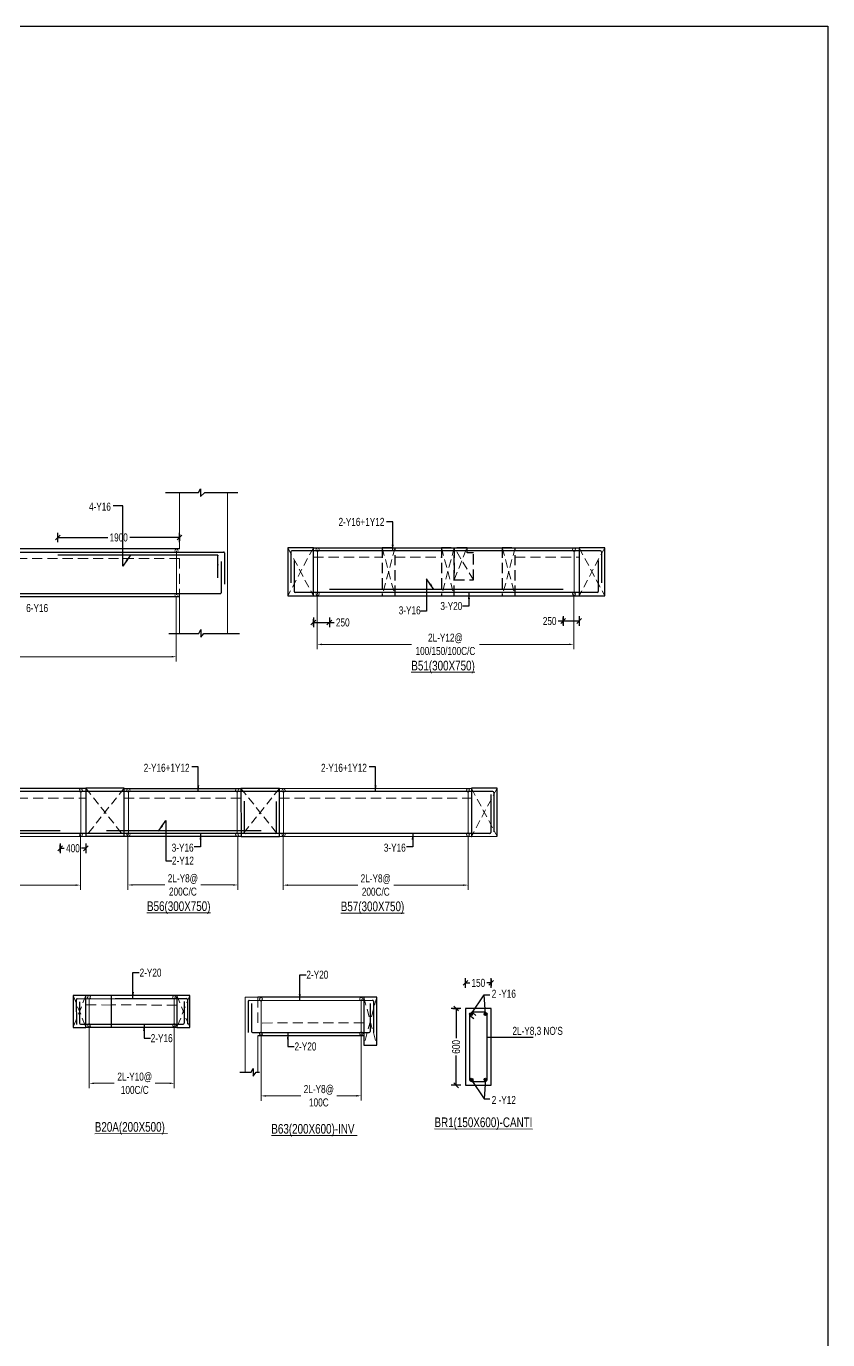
# Model space of a CAD drawing. Header units: millimetres. Extents: x 39642 to 122100, y 15829 to 56435.
# Drawn here: x 109583 to 122100, y 35926 to 56435 of the extents above; entities that cross this region are included whole.
import ezdxf

# ---------------------------------------------------------------- set-up
doc = ezdxf.new("R2010")
doc.units = ezdxf.units.MM
for name, pattern in [('CONTINOUS', [0]), ('CONTINU', [0]), ('HIDDEN', [9.525, 6.35, -3.175])]:
    doc.linetypes.add(name, pattern=pattern)
for name, color, linetype in [('-S-ARROW', 253, 'Continuous'), ('-S-DIM', 251, 'Continuous'), ('-S-MISC', 8, 'Continuous'), ('-STR-BEAM', 7, 'CONTINU'), ('-STR-REINF', 3, 'Continuous'), ('-STR-TEXT', 6, 'Continuous'), ('BEAM', 7, 'Continuous'), ('dim', 8, 'Continuous'), ('rein', 3, 'Continuous'), ('S- Structural', 5, 'Continuous'), ('Text', 6, 'Continuous')]:
    doc.layers.add(name, color=color, linetype=linetype)
for name, color, linetype, lineweight in [('-S-STIRUP', 11, 'Continuous', 9), ('-STR-COLUMN', 5, 'HIDDEN', 13), ('-STR-RF-DIM', 252, 'CONTINOUS', 20), ('S-BEAM-IDEN', 2, 'Continuous', 9), ('SEC TEXT', 9, 'Continuous', 18), ('SLAB LINE', 254, 'HIDDEN', 20)]:
    doc.layers.add(name, color=color, linetype=linetype, lineweight=lineweight)
doc.styles.add('BEAM-LS', font='romans.shx', dxfattribs={"width": 0.8})
doc.styles.add('EL', font='swisscl.ttf')
doc.styles.add('SOBHA', font='swisscl.ttf')
doc.styles.add('sobha.sed', font='swisscl.ttf')
doc.dimstyles.new('S-25', dxfattribs={"dimscale": 25, "dimtxt": 2.5, "dimasz": 1.5, "dimexe": 0.25, "dimexo": 0.5, "dimgap": 0.1, "dimtad": 0, "dimdec": 0, "dimrnd": 0.0005, "dimzin": 0, "dimdsep": 46, "dimtxsty": 'SOBHA', "dimblk": 'OBLIQUE', "dimcen": 0.09, "dimclrd": 8, "dimclre": 8, "dimclrt": 6, "dimadec": 0, "dimazin": 0, "dimtfac": 1, "dimtdec": 0, "dimtofl": 0, "dimtmove": 0, "dimatfit": 3, "dimfxl": 0.18, "dimtolj": 1, "dimtzin": 0, "dimlwd": -1, "dimlwe": -1, "dimarcsym": 0})
doc.dimstyles.new('S-25L', dxfattribs={"dimscale": 25, "dimtxt": 2.5, "dimasz": 2.5, "dimexe": 1.5, "dimexo": 1.5, "dimgap": 0.2, "dimtad": 0, "dimdec": 0, "dimrnd": 0.0005, "dimzin": 0, "dimdsep": 46, "dimtxsty": 'sobha.sed', "dimblk": 'OBLIQUE', "dimcen": 0.09, "dimdle": 1.5, "dimclrd": 8, "dimclre": 8, "dimclrt": 6, "dimadec": 0, "dimazin": 0, "dimtfac": 1, "dimtdec": 0, "dimtofl": 0, "dimtmove": 1, "dimatfit": 3, "dimfxl": 0.18, "dimtolj": 1, "dimtzin": 0, "dimlwd": -1, "dimlwe": -1, "dimarcsym": 0})
doc.dimstyles.new('S-50', dxfattribs={"dimscale": 50, "dimtxt": 2.5, "dimasz": 1.25, "dimexe": 1, "dimexo": 1, "dimgap": 0.5, "dimtad": 1, "dimdec": 0, "dimrnd": 0.0005, "dimzin": 0, "dimdsep": 46, "dimtxsty": 'EL', "dimblk": 'ARCHTICK', "dimcen": 0.09, "dimdle": 1.5, "dimclrd": 251, "dimclre": 251, "dimclrt": 6, "dimadec": 0, "dimazin": 0, "dimtfac": 1, "dimtdec": 0, "dimtofl": 0, "dimtmove": 0, "dimatfit": 3, "dimfxl": 2, "dimtolj": 1, "dimtzin": 0, "dimlwd": -1, "dimlwe": -1, "dimarcsym": 0})
doc.dimstyles.new('S-DIM50', dxfattribs={"dimscale": 50, "dimtxt": 2.5, "dimasz": 1.5, "dimexe": 1.5, "dimexo": 1, "dimgap": 0.5, "dimtad": 0, "dimdec": 0, "dimzin": 0, "dimdsep": 46, "dimtxsty": 'SOBHA', "dimcen": 0.09, "dimclrd": 256, "dimclre": 256, "dimclrt": 6, "dimadec": 5, "dimazin": 0, "dimtfac": 1, "dimtdec": 0, "dimtofl": 0, "dimtmove": 0, "dimatfit": 3, "dimfxl": 0.18, "dimtolj": 1, "dimtzin": 0, "dimlwd": -1, "dimlwe": -1, "dimarcsym": 0})
doc.dimstyles.new('STIRUP', dxfattribs={"dimscale": 50, "dimtxt": 2.5, "dimasz": 2.2, "dimexe": 0, "dimexo": 0, "dimgap": 0.5, "dimtad": 0, "dimdec": 0, "dimzin": 0, "dimdsep": 46, "dimtxsty": 'BEAM-LS', "dimblk": 'DOTSMALL', "dimcen": 0.09, "dimclrd": 256, "dimclre": 256, "dimclrt": 256, "dimadec": 5, "dimazin": 0, "dimtfac": 1, "dimtdec": 0, "dimtofl": 0, "dimtmove": 0, "dimatfit": 3, "dimldrblk": 'DOTSMALL', "dimfxl": 0, "dimfxlon": 1, "dimtolj": 1, "dimtzin": 0, "dimlwd": -1, "dimlwe": -1, "dimarcsym": 0})

# ---------------------------------------------------------------- blocks, each defined once
blk = doc.blocks.new('_Oblique')
at = {"color": 0, "linetype": 'ByBlock', "lineweight": -2}
for p, q in [((-0.5, -0.5), (0.5, 0.5)), ((0, 0.71), (0, -0.71))]:
    blk.add_line(p, q, dxfattribs=at)
blk = doc.blocks.new('*D254')
at = {"layer": '-S-DIM', "transparency": 16777216}
for p, q in [((110076, 48378), (110076, 48528)), ((110076, 48453), (110854, 48453)), ((111976, 48453), (111198, 48453)), ((111976, 48378), (111976, 48528))]:
    blk.add_line(p, q, dxfattribs=at)
at = {"layer": '-S-DIM', "transparency": 16777216, "xscale": 75, "yscale": 75, "zscale": 75, "rotation": 180}
blk.add_blockref('_Oblique', (110076, 48453), dxfattribs=at)
at = {"layer": '-S-DIM', "transparency": 16777216, "xscale": 75, "yscale": 75, "zscale": 75}
blk.add_blockref('_Oblique', (111976, 48453), dxfattribs=at)
at = {"layer": '-S-DIM', "color": 6, "transparency": 16777216, "insert": (111026, 48453), "char_height": 125, "attachment_point": 5, "style": 'SOBHA'}
blk.add_mtext('\\A1;1900', dxfattribs=at)
blk = doc.blocks.new('_ArchTick')
at = {"color": 0, "linetype": 'ByBlock', "const_width": 0.15}
blk.add_lwpolyline([(-0.5, -0.5), (0.5, 0.5)], dxfattribs=at)
blk = doc.blocks.new('*D256')
at = {"layer": '-STR-RF-DIM', "transparency": 16777216}
for p, q in [((105344, 47637), (105344, 46516)), ((111926, 47526), (111926, 46516)), ((105419, 46591), (108105, 46591)), ((111851, 46591), (109165, 46591))]:
    blk.add_line(p, q, dxfattribs=at)
for points in [[(105419, 46604), (105419, 46579), (105344, 46591)], [(111851, 46604), (111851, 46579), (111926, 46591)]]:
    blk.add_solid(points, dxfattribs=at)
at = {"layer": '-STR-RF-DIM', "color": 6, "transparency": 16777216, "insert": (108635, 46591), "char_height": 125, "attachment_point": 5, "style": 'SOBHA'}
blk.add_mtext('\\A1;4L-Y10@\\P100/200/100C/C', dxfattribs=at)
blk = doc.blocks.new('_DotSmall')
at = {"color": 0, "linetype": 'ByBlock', "const_width": 0.5}
blk.add_lwpolyline([(-0.0625, 0, 1), (0.0625, 0, 1)], format="xyb", close=True, dxfattribs=at)
blk = doc.blocks.new('*D257')
at = {"layer": '-S-STIRUP', "ltscale": 100, "transparency": 16777216}
blk.add_line((111929, 47556), (111929, 48243), dxfattribs=at)
at = {"layer": '-S-STIRUP', "linetype": 'CONTINU', "ltscale": 100, "transparency": 16777216, "xscale": 100, "yscale": 100, "zscale": 100}
for p, rotation in [((111929, 48243), 90), ((111929, 47556), 270)]:
    blk.add_blockref('_DotSmall', p, dxfattribs=dict(at, rotation=rotation))
blk = doc.blocks.new('*D258')
at = {"layer": '-S-STIRUP', "ltscale": 100, "transparency": 16777216}
blk.add_line((114132, 47574), (114132, 48260), dxfattribs=at)
at = {"layer": '-S-STIRUP', "linetype": 'CONTINU', "ltscale": 100, "transparency": 16777216, "xscale": 100, "yscale": 100, "zscale": 100}
for p, rotation in [((114132, 48260), 90), ((114132, 47574), 270)]:
    blk.add_blockref('_DotSmall', p, dxfattribs=dict(at, rotation=rotation))
blk = doc.blocks.new('*D259')
at = {"layer": '-S-STIRUP', "ltscale": 100, "transparency": 16777216}
blk.add_line((118139, 47574), (118139, 48260), dxfattribs=at)
at = {"layer": '-S-STIRUP', "linetype": 'CONTINU', "ltscale": 100, "transparency": 16777216, "xscale": 100, "yscale": 100, "zscale": 100}
for p, rotation in [((118139, 48260), 90), ((118139, 47574), 270)]:
    blk.add_blockref('_DotSmall', p, dxfattribs=dict(at, rotation=rotation))
blk = doc.blocks.new('*D260')
at = {"layer": '-STR-RF-DIM', "transparency": 16777216}
for p, q in [((114126, 47574), (114126, 46709)), ((118133, 47573), (118133, 46709)), ((114201, 46784), (115600, 46784)), ((118058, 46784), (116659, 46784))]:
    blk.add_line(p, q, dxfattribs=at)
for points in [[(114201, 46796), (114201, 46771), (114126, 46784)], [(118058, 46796), (118058, 46771), (118133, 46784)]]:
    blk.add_solid(points, dxfattribs=at)
at = {"layer": '-STR-RF-DIM', "color": 6, "transparency": 16777216, "insert": (116129, 46784), "char_height": 125, "attachment_point": 5, "style": 'SOBHA'}
blk.add_mtext('\\A1;2L-Y12@\\P100/150/100C/C', dxfattribs=at)
blk = doc.blocks.new('*D261')
at = {"layer": '-S-DIM', "transparency": 16777216}
for p, q in [((114067, 47201), (114067, 47051)), ((114317, 47201), (114317, 47051)), ((114067, 47126), (114317, 47126)), ((114317, 47126), (114392, 47126))]:
    blk.add_line(p, q, dxfattribs=at)
at = {"layer": '-S-DIM', "transparency": 16777216, "xscale": 75, "yscale": 75, "zscale": 75, "rotation": 180}
blk.add_blockref('_Oblique', (114067, 47126), dxfattribs=at)
at = {"layer": '-S-DIM', "transparency": 16777216, "xscale": 75, "yscale": 75, "zscale": 75}
blk.add_blockref('_Oblique', (114317, 47126), dxfattribs=at)
at = {"layer": '-S-DIM', "color": 6, "transparency": 16777216, "insert": (114526, 47126), "char_height": 125, "attachment_point": 5, "style": 'SOBHA'}
blk.add_mtext('\\A1;250', dxfattribs=at)
blk = doc.blocks.new('*D262')
at = {"layer": '-S-DIM', "transparency": 16777216}
for p, q in [((117967, 47223), (117967, 47073)), ((118217, 47223), (118217, 47073)), ((117967, 47148), (117892, 47148)), ((118217, 47148), (117967, 47148))]:
    blk.add_line(p, q, dxfattribs=at)
at = {"layer": '-S-DIM', "transparency": 16777216, "xscale": 75, "yscale": 75, "zscale": 75, "rotation": 180}
blk.add_blockref('_Oblique', (117967, 47148), dxfattribs=at)
at = {"layer": '-S-DIM', "transparency": 16777216, "xscale": 75, "yscale": 75, "zscale": 75}
blk.add_blockref('_Oblique', (118217, 47148), dxfattribs=at)
at = {"layer": '-S-DIM', "color": 6, "transparency": 16777216, "insert": (117757, 47148), "char_height": 125, "attachment_point": 5, "style": 'SOBHA'}
blk.add_mtext('\\A1;250', dxfattribs=at)
blk = doc.blocks.new('*D280')
at = {"layer": '-S-STIRUP', "ltscale": 100, "transparency": 16777216}
blk.add_line((110435, 43814), (110435, 44501), dxfattribs=at)
at = {"layer": '-S-STIRUP', "linetype": 'CONTINU', "ltscale": 100, "transparency": 16777216, "xscale": 100, "yscale": 100, "zscale": 100}
for p, rotation in [((110435, 44501), 90), ((110435, 43814), 270)]:
    blk.add_blockref('_DotSmall', p, dxfattribs=dict(at, rotation=rotation))
blk = doc.blocks.new('*D281')
at = {"layer": '-STR-RF-DIM', "transparency": 16777216}
for p, q in [((106414, 43814), (106414, 42950)), ((110428, 43814), (110428, 42950)), ((106489, 43025), (107892, 43025)), ((110353, 43025), (108951, 43025))]:
    blk.add_line(p, q, dxfattribs=at)
for points in [[(106489, 43037), (106489, 43012), (106414, 43025)], [(110353, 43037), (110353, 43012), (110428, 43025)]]:
    blk.add_solid(points, dxfattribs=at)
at = {"layer": '-STR-RF-DIM', "color": 6, "transparency": 16777216, "insert": (108421, 43025), "char_height": 125, "attachment_point": 5, "style": 'SOBHA'}
blk.add_mtext('\\A1;2L-Y10@\\P100/150/100C/C', dxfattribs=at)
blk = doc.blocks.new('*D282')
at = {"layer": '-S-STIRUP', "ltscale": 100, "transparency": 16777216}
blk.add_line((111178, 43817), (111178, 44504), dxfattribs=at)
at = {"layer": '-S-STIRUP', "linetype": 'CONTINU', "ltscale": 100, "transparency": 16777216, "xscale": 100, "yscale": 100, "zscale": 100}
for p, rotation in [((111178, 44504), 90), ((111178, 43817), 270)]:
    blk.add_blockref('_DotSmall', p, dxfattribs=dict(at, rotation=rotation))
blk = doc.blocks.new('*D283')
at = {"layer": '-STR-RF-DIM', "transparency": 16777216}
for p, q in [((111171, 43817), (111171, 42952)), ((112886, 43789), (112886, 42952)), ((111246, 43027), (111747, 43027)), ((112811, 43027), (112310, 43027))]:
    blk.add_line(p, q, dxfattribs=at)
for points in [[(111246, 43040), (111246, 43015), (111171, 43027)], [(112811, 43040), (112811, 43015), (112886, 43027)]]:
    blk.add_solid(points, dxfattribs=at)
at = {"layer": '-STR-RF-DIM', "color": 6, "transparency": 16777216, "insert": (112029, 43027), "char_height": 125, "attachment_point": 5, "style": 'SOBHA'}
blk.add_mtext('\\A1;2L-Y8@\\P200C/C', dxfattribs=at)
blk = doc.blocks.new('*D297')
at = {"layer": '-S-STIRUP', "ltscale": 100, "transparency": 16777216}
blk.add_line((113601, 43814), (113601, 44501), dxfattribs=at)
at = {"layer": '-S-STIRUP', "linetype": 'CONTINU', "ltscale": 100, "transparency": 16777216, "xscale": 100, "yscale": 100, "zscale": 100}
for p, rotation in [((113601, 44501), 90), ((113601, 43814), 270)]:
    blk.add_blockref('_DotSmall', p, dxfattribs=dict(at, rotation=rotation))
blk = doc.blocks.new('*D298')
at = {"layer": '-STR-RF-DIM', "transparency": 16777216}
for p, q in [((113595, 43814), (113595, 42950)), ((116486, 43790), (116486, 42950)), ((113670, 43025), (114759, 43025)), ((116411, 43025), (115322, 43025))]:
    blk.add_line(p, q, dxfattribs=at)
for points in [[(113670, 43037), (113670, 43012), (113595, 43025)], [(116411, 43037), (116411, 43012), (116486, 43025)]]:
    blk.add_solid(points, dxfattribs=at)
at = {"layer": '-STR-RF-DIM', "color": 6, "transparency": 16777216, "insert": (115041, 43025), "char_height": 125, "attachment_point": 5, "style": 'SOBHA'}
blk.add_mtext('\\A1;2L-Y8@\\P200C/C', dxfattribs=at)
blk = doc.blocks.new('*D299')
at = {"layer": '-S-STIRUP', "ltscale": 100, "transparency": 16777216}
blk.add_line((112876, 43817), (112876, 44504), dxfattribs=at)
at = {"layer": '-S-STIRUP', "linetype": 'CONTINU', "ltscale": 100, "transparency": 16777216, "xscale": 100, "yscale": 100, "zscale": 100}
for p, rotation in [((112876, 44504), 90), ((112876, 43817), 270)]:
    blk.add_blockref('_DotSmall', p, dxfattribs=dict(at, rotation=rotation))
blk = doc.blocks.new('*D300')
at = {"layer": '-S-STIRUP', "ltscale": 100, "transparency": 16777216}
blk.add_line((116482, 43817), (116482, 44504), dxfattribs=at)
at = {"layer": '-S-STIRUP', "linetype": 'CONTINU', "ltscale": 100, "transparency": 16777216, "xscale": 100, "yscale": 100, "zscale": 100}
for p, rotation in [((116482, 44504), 90), ((116482, 43817), 270)]:
    blk.add_blockref('_DotSmall', p, dxfattribs=dict(at, rotation=rotation))
blk = doc.blocks.new('*D303')
at = {"layer": '-S-DIM', "transparency": 16777216}
for p, q in [((110112, 43675), (110112, 43525)), ((110112, 43600), (110177, 43600)), ((110512, 43600), (110447, 43600)), ((110512, 43675), (110512, 43525))]:
    blk.add_line(p, q, dxfattribs=at)
at = {"layer": '-S-DIM', "transparency": 16777216, "xscale": 75, "yscale": 75, "zscale": 75, "rotation": 180}
blk.add_blockref('_Oblique', (110112, 43600), dxfattribs=at)
at = {"layer": '-S-DIM', "transparency": 16777216, "xscale": 75, "yscale": 75, "zscale": 75}
blk.add_blockref('_Oblique', (110512, 43600), dxfattribs=at)
at = {"layer": '-S-DIM', "color": 6, "transparency": 16777216, "insert": (110312, 43600), "char_height": 125, "attachment_point": 5, "style": 'SOBHA'}
blk.add_mtext('\\A1;400', dxfattribs=at)
blk = doc.blocks.new('*D294')
at = {"layer": '-S-STIRUP', "ltscale": 100, "transparency": 16777216}
blk.add_line((111894, 40837), (111894, 41272), dxfattribs=at)
at = {"layer": '-S-STIRUP', "linetype": 'CONTINU', "ltscale": 100, "transparency": 16777216, "xscale": 100, "yscale": 100, "zscale": 100}
for p, rotation in [((111894, 41272), 90.05760988059193), ((111894, 40837), 270.0576098805919)]:
    blk.add_blockref('_DotSmall', p, dxfattribs=dict(at, rotation=rotation))
blk = doc.blocks.new('*D295')
at = {"layer": '-STR-RF-DIM', "transparency": 16777216}
for p, q in [((110565, 40829), (110566, 39855)), ((111894, 40914), (111895, 39856)), ((110641, 39930), (110956, 39930)), ((111820, 39931), (111597, 39931))]:
    blk.add_line(p, q, dxfattribs=at)
for points in [[(110641, 39942), (110641, 39917), (110566, 39930)], [(111820, 39943), (111820, 39918), (111895, 39931)]]:
    blk.add_solid(points, dxfattribs=at)
at = {"layer": '-STR-RF-DIM', "color": 6, "transparency": 16777216, "insert": (111277, 39930), "char_height": 125, "attachment_point": 5, "rotation": 0.0576, "style": 'SOBHA'}
blk.add_mtext('\\A1;2L-Y10@\\P100C/C', dxfattribs=at)
blk = doc.blocks.new('*D296')
at = {"layer": '-S-STIRUP', "ltscale": 100, "transparency": 16777216}
blk.add_line((110565, 40835), (110564, 41271), dxfattribs=at)
at = {"layer": '-S-STIRUP', "linetype": 'CONTINU', "ltscale": 100, "transparency": 16777216, "xscale": 100, "yscale": 100, "zscale": 100}
for p, rotation in [((110564, 41271), 90.05760988059193), ((110565, 40835), 270.0576098805919)]:
    blk.add_blockref('_DotSmall', p, dxfattribs=dict(at, rotation=rotation))
blk = doc.blocks.new('*D315')
at = {"layer": '-S-STIRUP', "ltscale": 100, "transparency": 16777216}
blk.add_line((114814, 40707), (114814, 41243), dxfattribs=at)
at = {"layer": '-S-STIRUP', "linetype": 'CONTINU', "ltscale": 100, "transparency": 16777216, "xscale": 100, "yscale": 100, "zscale": 100}
for p, rotation in [((114814, 41243), 90.05760988059193), ((114814, 40707), 270.0576098805919)]:
    blk.add_blockref('_DotSmall', p, dxfattribs=dict(at, rotation=rotation))
blk = doc.blocks.new('*D316')
at = {"layer": '-STR-RF-DIM', "transparency": 16777216}
for p, q in [((113250, 40699), (113251, 39659)), ((114814, 40701), (114815, 39660)), ((113326, 39734), (113870, 39734)), ((114740, 39735), (114433, 39735))]:
    blk.add_line(p, q, dxfattribs=at)
for points in [[(113326, 39746), (113326, 39721), (113251, 39734)], [(114740, 39748), (114740, 39723), (114815, 39735)]]:
    blk.add_solid(points, dxfattribs=at)
at = {"layer": '-STR-RF-DIM', "color": 6, "transparency": 16777216, "insert": (114152, 39735), "char_height": 125, "attachment_point": 5, "rotation": 0.0576, "style": 'SOBHA'}
blk.add_mtext('\\A1;2L-Y8@\\P100C', dxfattribs=at)
blk = doc.blocks.new('*D317')
at = {"layer": '-S-STIRUP', "ltscale": 100, "transparency": 16777216}
blk.add_line((113250, 40705), (113249, 41241), dxfattribs=at)
at = {"layer": '-S-STIRUP', "linetype": 'CONTINU', "ltscale": 100, "transparency": 16777216, "xscale": 100, "yscale": 100, "zscale": 100}
for p, rotation in [((113249, 41241), 90.05760988059193), ((113250, 40705), 270.0576098805919)]:
    blk.add_blockref('_DotSmall', p, dxfattribs=dict(at, rotation=rotation))
blk = doc.blocks.new('*D318')
at = {"layer": '-S-DIM', "transparency": 16777216}
for p, q in [((116443, 41423), (116443, 41573)), ((116443, 41498), (116511, 41498)), ((116843, 41498), (116776, 41498)), ((116843, 41423), (116843, 41573))]:
    blk.add_line(p, q, dxfattribs=at)
at = {"layer": '-S-DIM', "transparency": 16777216, "xscale": 75, "yscale": 75, "zscale": 75, "rotation": 180}
blk.add_blockref('_Oblique', (116443, 41498), dxfattribs=at)
at = {"layer": '-S-DIM', "transparency": 16777216, "xscale": 75, "yscale": 75, "zscale": 75}
blk.add_blockref('_Oblique', (116843, 41498), dxfattribs=at)
at = {"layer": '-S-DIM', "color": 6, "transparency": 16777216, "insert": (116643, 41498), "char_height": 125, "attachment_point": 5, "style": 'SOBHA'}
blk.add_mtext('\\A1;150', dxfattribs=at)
blk = doc.blocks.new('*D319')
at = {"layer": '-S-DIM', "transparency": 16777216}
for p, q in [((116371, 41099), (116221, 41099)), ((116296, 41099), (116296, 40634)), ((116296, 39899), (116296, 40365)), ((116371, 39899), (116221, 39899))]:
    blk.add_line(p, q, dxfattribs=at)
at = {"layer": '-S-DIM', "transparency": 16777216, "xscale": 75, "yscale": 75, "zscale": 75}
for p, rotation in [((116296, 41099), 90), ((116296, 39899), 270)]:
    blk.add_blockref('_Oblique', p, dxfattribs=dict(at, rotation=rotation))
at = {"layer": '-S-DIM', "color": 6, "transparency": 16777216, "insert": (116296, 40499), "char_height": 125, "attachment_point": 5, "rotation": 90, "style": 'SOBHA'}
blk.add_mtext('\\A1;600', dxfattribs=at)

msp = doc.modelspace()

# ---------------------------------------------------------------- hatches: boundary and pattern name
at = {"layer": 'rein', "ltscale": 3000}
for points in [[(116550.7, 41008.5, -1), (116507.1, 41008.5, -1)], [(116778.6, 41010.2, -1), (116735, 41010.2, -1)], [(116560.8, 39982.4, -1), (116517.2, 39982.4, -1)], [(116776.6, 39988.3, -1), (116733, 39988.3, -1)]]:
    msp.add_hatch(color=256, dxfattribs=at).paths.add_polyline_path(points)

# ---------------------------------------------------------------- linework, layer by layer
at = {"layer": '-S-MISC', "linetype": 'ByBlock', "ltscale": 1000, "elevation": 0}
for points in [[(111756.6, 49155), (112271, 49155), (112301.8, 49214.7), (112301.8, 49094.5), (112372.2, 49155), (112884.5, 49155)], [(111807.9, 46955.4), (112275.9, 46955.5), (112306.8, 47015.2), (112306.8, 46895), (112356.6, 46955.5), (112910.4, 46955.5)], [(112920.6, 40101.8), (113093.3, 40102.3), (113124.2, 40162), (113124.2, 40041.8), (113174, 40102.3), (113224.5, 40102.3)]]:
    msp.add_lwpolyline(points, dxfattribs=at)
at = {"layer": '-STR-BEAM'}
for p, q in [((111976.1, 48276, 0), (105294.1, 48276, 0)), ((114066.6, 48293.3, 0), (118216.6, 48293.3, 0)), ((111976.1, 47526, 0), (105294.1, 47526, 0)), ((114066.6, 47543.3, 0), (118216.6, 47543.3, 0)), ((106354.7, 44534.2, 0), (110511.7, 44537.5, 0)), ((111111.7, 44534.2, 0), (112935.8, 44535.6, 0)), ((113535.8, 44534.2, 0), (116535.9, 44536.6, 0)), ((106354.7, 43784.2, 0), (110512.3, 43787.5, 0)), ((111112, 43787.7, 0), (112936.1, 43789.2, 0)), ((113536.1, 43787.7, 0), (116539.6, 43786.6, 0)), ((110836, 41303.5, 0), (110514.2, 41303.6, 0)), ((111935.2, 41302.7, 0), (110836, 41303.5, 0)), ((110913.7, 40803.4, 0), (110914.2, 41303.4, 0)), ((114855.4, 41273.2, 0), (113199.5, 41273.9, 0)), ((110836.6, 40803.5, 0), (110514.8, 40803.6, 0)), ((111935.8, 40802.7, 0), (110836.6, 40803.5, 0)), ((114856, 40673.2, 0), (113200.1, 40673.9, 0))]:
    msp.add_line(p, q, dxfattribs=at)
at = {"layer": '-STR-BEAM', "elevation": 0}
for points in [[(114066.6, 48293.3), (113666.6, 48293.1), (113667.2, 47543.1), (114067.2, 47543.3), (114066.6, 48293.3)], [(118616.6, 48293.5), (118216.6, 48293.3), (118217.2, 47543.3), (118617.2, 47543.5), (118616.6, 48293.5)], [(111111.4, 44537.7), (110511.7, 44537.5), (110512.3, 43787.5), (111112, 43787.7), (111111.4, 44537.7)], [(113535.5, 44535.8), (112935.8, 44535.6), (112936.4, 43785.6), (113536.1, 43785.8), (113535.5, 44535.8)], [(116935.9, 44536.8), (116535.9, 44536.6), (116536.5, 43786.6), (116936.5, 43786.8), (116935.9, 44536.8)], [(110514.2, 41303.6), (110314.2, 41303), (110314.8, 40803), (110514.8, 40803.6), (110514.2, 41303.6)], [(112135.2, 41302.9), (111935.2, 41302.7), (111935.8, 40802.7), (112135.8, 40802.9), (112135.2, 41302.9)], [(115055.4, 41273.4), (114855.4, 41273.2), (114856, 40523.2), (115056, 40523.4), (115055.4, 41273.4)]]:
    msp.add_lwpolyline(points, dxfattribs=at)
at = {"layer": '-STR-BEAM', "linetype": 'HIDDEN', "ltscale": 25, "elevation": 0}
for points in [[(115291.7, 48293.3), (115141.7, 48293.3), (115141.7, 47543.3), (115341.7, 47543.3), (115341.7, 48293.3)], [(116216.7, 48293.3), (116066.7, 48293.3), (116066.7, 47543.3), (116266.7, 47543.3), (116266.7, 48293.3)], [(116266.7, 48293.3), (116266.7, 47793.3), (116566.7, 47793.3), (116566.7, 48213.3), (116466.7, 48213.3), (116466.7, 48293.3), (116266.7, 48293.3)], [(117167.5, 48293.3), (117017.5, 48293.3), (117017.5, 47543.3), (117217.5, 47543.3), (117217.5, 48293.3)]]:
    msp.add_lwpolyline(points, dxfattribs=at)
at = {"layer": '-STR-COLUMN', "linetype": 'Continuous', "ltscale": 10}
for p, q in [((111976.1, 49155, 0), (111976.1, 48276, 0)), ((112726.1, 46955.5, 0), (112726.1, 49155, 0)), ((111976.1, 47526, 0), (111976.1, 46955.1, 0)), ((112999.9, 40102.3, 0), (112999.9, 41273.9, 0)), ((113199.5, 41273.9, 0), (112999.9, 41273.9, 0)), ((113200.1, 40673.9, 0), (113199.2, 40102.3, 0))]:
    msp.add_line(p, q, dxfattribs=at)
at = {"layer": '-STR-REINF', "ltscale": 10}
for p, q in [((107284.1, 48226, 0), (112661.2, 48226, 0)), ((112676.1, 48211, 0), (112676.1, 47725.4, 0)), ((113716.6, 48228.3, 0), (113716.6, 47742.7, 0)), ((118551.6, 48243.3, 0), (113731.5, 48243.3, 0)), ((118566.6, 48228.3, 0), (118566.6, 47742.7, 0)), ((112626.1, 48076.7, 0), (112626.1, 47591, 0)), ((113767.1, 48094, 0), (113767.1, 47608.3, 0)), ((118516.6, 48094, 0), (118516.6, 47608.3, 0)), ((118501.6, 47593.3, 0), (113782.1, 47593.3, 0)), ((117966.6, 47643.2, 0), (114316.6, 47643.2, 0)), ((104422.6, 47576, 0), (112611.1, 47576, 0)), ((116870.9, 44484.2, 0), (107534.5, 44484.2, 0)), ((112986.1, 44333.9, 0), (112986.1, 43848.2, 0)), ((113485.9, 44332.2, 0), (113485.9, 43846.5, 0)), ((116835.9, 44438.8, 0), (116835.9, 43846.5, 0)), ((116885.9, 44469.2, 0), (116885.9, 43858.4, 0)), ((113470.9, 43831.5, 0), (106070.2, 43834.2, 0)), ((110112.2, 43873.1, 0), (106604.7, 43869.8, 0)), ((113253.3, 43871.6, 0), (110837.9, 43870.1, 0)), ((116820.9, 43831.5, 0), (113001.1, 43833.2, 0)), ((110364.3, 41235.5, 0), (110364.8, 40849.8, 0)), ((110379.2, 41250.5, 0), (110971.1, 41253.3, 0)), ((110971.1, 41253.3, 0), (112085.3, 41255.6, 0)), ((112100.2, 41240.6, 0), (112100.7, 40854.9, 0)), ((113064.6, 41223.3, 0), (114990.4, 41226.1, 0)), ((110414.3, 41204.1, 0), (110414.7, 40868.5, 0)), ((112049.8, 41206.2, 0), (112050.2, 40870.5, 0)), ((113049.6, 41208.3, 0), (113050.1, 40722.6, 0)), ((113099.6, 41174, 0), (113100.1, 40738.4, 0)), ((114954.9, 41176.7, 0), (114955.4, 40741, 0)), ((115005.4, 41211.1, 0), (115005.8, 40725.4, 0)), ((110429.7, 40853.5, 0), (110966.7, 40853.1, 0)), ((110966.7, 40853.1, 0), (112035.2, 40855.5, 0)), ((113115.1, 40723.4, 0), (114940.4, 40726, 0))]:
    msp.add_line(p, q, dxfattribs=at)
for centre, start, end in [((112661.1, 48211, 0), 0, 90), ((113731.6, 48228.3, 0), 90, 180), ((118551.6, 48228.3, 0), 0, 90), ((112611.1, 47591, 0), 270, 0), ((113782.1, 47608.3, 0), 180, 270), ((118501.6, 47608.3, 0), 270, 0), ((116870.9, 44469.2, 0), 0, 90), ((113001.1, 43848.2, 0), 180, 270), ((113470.9, 43846.5, 0), 270, 0), ((116820.9, 43846.5, 0), 270, 0), ((110379.3, 41235.5, 0), 90.05761, 180.05761), ((112085.2, 41240.6, 0), 0.05761, 90.05761), ((113064.6, 41208.3, 0), 90.05761, 180.05761), ((114990.4, 41211.1, 0), 0.05761, 90.05761), ((110429.7, 40868.5, 0), 180.05761, 270.05761), ((112035.2, 40870.5, 0), 270.05761, 0.05761), ((113115.1, 40738.4, 0), 180.05761, 270.05761), ((114940.4, 40741, 0), 270.05761, 0.05761)]:
    msp.add_arc(centre, 15, start, end, dxfattribs=at)
msp.add_rational_spline([(112576.1, 47825.4, 0), (112576.1, 47993.2, 0), (112576.1, 48161, 0), (112576.1, 48176, 0), (112561.1, 48176, 0), (112420.3, 48176, 0), (110075.9, 48176, 0)], [1, 1, 1, 0.707106781187, 1, 1, 1], degree=2, knots=[0, 0, 0, 1, 1, 2.5707963, 2.5707963, 3.5707963, 3.5707963, 3.5707963], dxfattribs=at)
at = {"layer": 'BEAM', "ltscale": 0.05, "elevation": 0}
msp.add_lwpolyline([(116443.5, 39899.4), (116843.5, 39899.4), (116843.5, 41099.4), (116443.5, 41099.4)], close=True, dxfattribs=at)
at = {"layer": 'rein', "ltscale": 3000}
for p, q in [((116548.2, 41039.4, 0), (116604.8, 40986.7, 0)), ((116503.5, 40995.3, 0), (116570.8, 40942.7, 0))]:
    msp.add_line(p, q, dxfattribs=at)
at = {"layer": 'rein', "ltscale": 3000, "elevation": 0}
msp.add_lwpolyline([(116543.5, 39959.4), (116743.5, 39959.4, 0.4142136), (116783.5, 39999.4), (116783.5, 40999.4, 0.4142136), (116743.5, 41039.4), (116543.5, 41039.4), (116503.5, 40999.4), (116503.5, 39999.4, 0.4142136)], format="xyb", close=True, dxfattribs=at)
at = {"layer": 'rein', "ltscale": 3000}
for centre in [(116528.9, 41008.5, 0), (116756.8, 41010.2, 0), (116539, 39982.4, 0), (116754.8, 39988.3, 0)]:
    msp.add_circle(centre, 21.8, dxfattribs=at)
at = {"layer": 'S- Structural', "ltscale": 20}
msp.add_lwpolyline([(39641.8, 56435.3), (122100, 56435.3), (122100, 15829.3), (39641.8, 15829.3)], close=True, dxfattribs=at)
at = {"layer": 'S-BEAM-IDEN', "color": 9, "linetype": 'HIDDEN', "ltscale": 20}
for p, q in [((113666.6, 48293.1, 0), (114067.2, 47543.3, 0)), ((114066.6, 48293.3, 0), (113667.2, 47543.1, 0)), ((115141.7, 48293.3, 0), (115341.7, 47543.3, 0)), ((115341.7, 48293.3, 0), (115141.7, 47543.3, 0)), ((116066.7, 48293.3, 0), (116266.7, 47543.3, 0)), ((116266.7, 48293.3, 0), (116066.7, 47543.3, 0)), ((117017.5, 48293.3, 0), (117217.5, 47543.3, 0)), ((117217.5, 48293.3, 0), (117017.5, 47543.3, 0)), ((118216.6, 48293.3, 0), (118617.2, 47543.5, 0)), ((118616.6, 48293.5, 0), (118217.2, 47543.3, 0)), ((110511.7, 44537.5, 0), (111112, 43787.7, 0)), ((111111.4, 44537.7, 0), (110512.3, 43787.5, 0)), ((112935.8, 44535.6, 0), (113536.1, 43785.8, 0)), ((113535.5, 44535.8, 0), (112936.4, 43785.6, 0)), ((116535.9, 44536.6, 0), (116936.5, 43786.8, 0)), ((116935.9, 44536.8, 0), (116536.5, 43786.6, 0)), ((110314.2, 41303, 0), (110514.8, 40803.6, 0)), ((110514.2, 41303.6, 0), (110314.8, 40803, 0)), ((111935.2, 41302.7, 0), (112135.8, 40802.9, 0)), ((112135.2, 41302.9, 0), (111935.8, 40802.7, 0)), ((114855.4, 41273.2, 0), (115056.2, 40523.4, 0)), ((115055.4, 41273.4, 0), (114856.2, 40523.2, 0))]:
    msp.add_line(p, q, dxfattribs=at)
at = {"layer": 'S-BEAM-IDEN', "color": 9, "linetype": 'HIDDEN', "ltscale": 20, "elevation": 0}
for points in [[(116566.7, 47793.3), (116266.7, 48293.3)], [(116266.7, 47793.3), (116466.7, 48293.3)]]:
    msp.add_lwpolyline(points, dxfattribs=at)
at = {"layer": 'SLAB LINE', "linetype": 'HIDDEN', "ltscale": 25}
for p, q in [((111976, 48126, 0), (108677.2, 48126, 0)), ((111976.2, 48126, 0), (111976.2, 47526, 0)), ((114066.6, 48143.3, 0), (115141.7, 48143.3, 0)), ((114066.6, 48143.3, 0), (114066.6, 47543.3, 0)), ((115341.7, 48143.3, 0), (116066.7, 48143.3, 0)), ((116266.7, 48143.3, 0), (116267.5, 48143.3, 0)), ((117217.5, 48143.3, 0), (118216.6, 48143.3, 0)), ((118216.6, 48143.3, 0), (118216.6, 47543.3, 0)), ((106354.7, 44384.2, 0), (110511.7, 44384.2, 0)), ((110511.7, 44384.2, 0), (110511.8, 44384.2, 0)), ((111111.5, 44384.2, 0), (112935.9, 44384.2, 0)), ((113535.6, 44384.2, 0), (116535.9, 44384.2, 0)), ((113199.7, 41273.9, 0), (113200.2, 40871.8, 0)), ((110914.1, 41152.9, 0), (110514.3, 41153.2, 0)), ((111935.5, 41152.7, 0), (110914.1, 41153.3, 0)), ((114855.4, 40873.9, 0), (113199.4, 40871.8, 0))]:
    msp.add_line(p, q, dxfattribs=at)

# ---------------------------------------------------------------- texts
at = {"layer": '-STR-TEXT', "color": 6, "char_height": 125, "style": 'SOBHA'}
for s, insert, attachment_point in [('\\A1;4-Y16', (110904.1, 48870.1, 178586.6), 9), ('\\A1;2-Y16+1Y12', (115175.5, 48759, 0), 3), ('\\A1;2-Y16+1Y12', (112133.1, 44919.4, 0), 3), ('\\A1;2-Y16+1Y12', (114901.9, 44919.4, 0), 3)]:
    msp.add_mtext(s, dxfattribs=dict(at, insert=insert, attachment_point=attachment_point))
at = {"layer": '-STR-TEXT', "color": 6, "char_height": 125, "width": 281.386, "style": 'SOBHA'}
for s, insert, attachment_point in [('\\A1;6-Y16', (109581.9, 47287.3, 0), 7), ('\\A1;3-Y16', (115741.9, 47251.1, 357173.2), 9), ('\\A1;3-Y20', (116392.3, 47318, 0), 9), ('\\A1;3-Y16', (112195.6, 43545.4, 0), 9), ('\\A1;3-Y16', (115509, 43545.4, 0), 9), ('\\A1;2-Y12', (111858.7, 43344.9, 357173.2), 7)]:
    msp.add_mtext(s, dxfattribs=dict(at, insert=insert, attachment_point=attachment_point))
at = {"layer": '-STR-TEXT', "color": 6, "char_height": 125, "attachment_point": 1, "rotation": 0.05761, "style": 'SOBHA'}
for insert in [(111352.6, 41720.9, 0), (113958, 41688.6, 0)]:
    msp.add_mtext('\\A1;2-Y20', dxfattribs=dict(at, insert=insert))
at = {"layer": '-STR-TEXT', "color": 6, "char_height": 125, "attachment_point": 7, "rotation": 0.05761, "style": 'SOBHA'}
for s, insert, width in [('\\A1;2-Y16', (111526.8, 40570.7, 0), 281.386), ('\\A1;2-Y20', (113772.4, 40441.1, 0), 1461.126)]:
    msp.add_mtext(s, dxfattribs=dict(at, insert=insert, width=width))
at = {"layer": 'SEC TEXT', "color": 1, "linetype": 'ByBlock', "style": 'sobha.sed'}
for s, rotation, p in [('%%UB51(300X750)', 0.01072, (115596.6, 46377.6, 0)), ('%%UB56(300X750)', 0.01072, (111468.2, 42620.8, 0)), ('%%UB57(300X750)', 0.01072, (114494.3, 42618.4, 0)), ('%%UBR1(150X600)-CANTI', 359.98928, (115958.2, 39246.9, 0)), ('%%UB20A(200X500) ', 0.04689, (110653.1, 39173.9, 0)), ('%%UB63(200X600)-INV ', 0.04689, (113410.1, 39144.3, 0))]:
    msp.add_text(s, height=150, rotation=rotation, dxfattribs=at).set_placement(p)
at = {"layer": 'Text', "ltscale": 3000, "char_height": 125, "style": 'SOBHA'}
for s, insert, width, attachment_point in [('2 -Y16', (117040.8, 41391.3, 0), 726.545, 2), ("2L-Y8,3 NO'S", (117569.5, 40812, 0), 826.545, 2), ('2 -Y12', (117040.8, 39607.4, 0), 726.545, 8)]:
    msp.add_mtext(s, dxfattribs=dict(at, insert=insert, width=width, attachment_point=attachment_point))

# ---------------------------------------------------------------- dimensions: what is measured, and where the dimension line sits
at = {"layer": '-S-DIM'}
for base, p1, p2, angle, override, picture, middle in [((110075.9, 48453, 0), (111976.1, 48276, 0), (110075.9, 48176, 0), 180, {"dimscale": 1, "dimtxt": 125, "dimasz": 75, "dimexe": 75, "dimexo": 0, "dimgap": 25, "dimblk1": 'Oblique', "dimblk2": 'Oblique', "dimsah": 1, "dimcen": 4.5, "dimfxl": 75, "dimfxlon": 1}, '*D254', (111026, 48453, 0)), ((117966.6, 47148.3, 0), (118216.6, 47543.3, 0), (117966.6, 47643.2, 0), 180, {"dimscale": 1, "dimtxt": 125, "dimasz": 75, "dimexe": 75, "dimexo": 0, "dimgap": 25, "dimblk1": 'Oblique', "dimblk2": 'Oblique', "dimsah": 1, "dimcen": 4.5, "dimfxl": 75, "dimfxlon": 1}, '*D262', (117757.5, 47148.3, 0)), ((116296.3, 41099.4, 0), (116443.5, 39899.4, 0), (116443.5, 41099.4, 0), 90, {"dimscale": 1, "dimtxt": 125, "dimasz": 75, "dimexe": 75, "dimexo": 0, "dimgap": 25, "dimlfac": 0.5, "dimblk1": 'Oblique', "dimblk2": 'Oblique', "dimsah": 1, "dimcen": 4.5, "dimfxl": 75, "dimfxlon": 1}, '*D319', (116296.3, 40499.4, 0))]:
    dim = msp.add_linear_dim(base=base, p1=p1, p2=p2, angle=angle, dimstyle='S-DIM50', override=override, dxfattribs=at)
    dim.commit()
    dim.dimension.update_dxf_attribs({"geometry": picture, "text_midpoint": middle})
for base, p1, p2, picture, middle in [((114316.6, 47125.7, 0), (114066.6, 47543.3, 0), (114316.6, 47643.2, 0), '*D261', (114525.8, 47125.7, 0)), ((110112.2, 43599.6, 0), (110512.3, 43787.5, 0), (110112.2, 43873.1, 0), '*D303', (110312.2, 43599.6, 0))]:
    dim = msp.add_linear_dim(base=base, p1=p1, p2=p2, dimstyle='S-DIM50', override={"dimscale": 1, "dimtxt": 125, "dimasz": 75, "dimexe": 75, "dimexo": 0, "dimgap": 25, "dimblk1": 'Oblique', "dimblk2": 'Oblique', "dimsah": 1, "dimcen": 4.5, "dimfxl": 75, "dimfxlon": 1}, dxfattribs=at)
    dim.commit()
    dim.dimension.update_dxf_attribs({"geometry": picture, "text_midpoint": middle})
dim = msp.add_linear_dim(base=(116443.5, 41497.7, 0), p1=(116843.5, 41337, 0), p2=(116443.5, 41337, 0), text='150', dimstyle='S-DIM50', override={"dimscale": 1, "dimtxt": 125, "dimasz": 75, "dimexe": 75, "dimexo": 0, "dimgap": 25, "dimlfac": 0.5, "dimblk1": 'Oblique', "dimblk2": 'Oblique', "dimsah": 1, "dimcen": 4.5, "dimfxl": 75, "dimfxlon": 1}, dxfattribs=at)
dim.commit()
dim.dimension.update_dxf_attribs({"geometry": '*D318', "text_midpoint": (116643.5, 41497.7, 0)})
at = {"layer": '-S-STIRUP', "linetype": 'CONTINU', "ltscale": 100}
for base, p1, p2, angle, picture, middle in [((111928.6, 48243, 178586.6), (111928.6, 47556.3, 178586.6), (111928.6, 48243, 178586.6), 90, '*D257', (111928.6, 47899.7, 178586.6)), ((114132.2, 48260.3, 357279.2), (114132.2, 47573.6, 357279.2), (114132.2, 48260.3, 357279.2), 90, '*D258', (114132.2, 47917, 357279.2)), ((118138.8, 48260.3, 178586.6), (118138.8, 47573.6, 178586.6), (118138.8, 48260.3, 178586.6), 90, '*D259', (118138.8, 47917, 178586.6)), ((110434.5, 44501.2, 178586.6), (110434.5, 43814.5, 178586.6), (116458.1, 44501.2, 178586.6), 90, '*D280', (110434.5, 44157.8, 178586.6)), ((111177.6, 44503.6, 357279.2), (111177.6, 43816.9, 357279.2), (111177.6, 44503.6, 357279.2), 90, '*D282', (111177.6, 44160.2, 357279.2)), ((112876.3, 44503.6, 357279.2), (112876.3, 43816.9, 357279.2), (112876.3, 44503.6, 357279.2), 90, '*D299', (112876.3, 44160.2, 357279.2)), ((113601.4, 44501.2, 357279.2), (113601.4, 43814.5, 357279.2), (113601.4, 44501.2, 357279.2), 90, '*D297', (113601.4, 44157.8, 357279.2)), ((116481.7, 44503.6, 357279.2), (116481.7, 43816.9, 357279.2), (116481.7, 44503.6, 357279.2), 90, '*D300', (116481.7, 44160.2, 357279.2)), ((110564.2, 41270.6, 178586.6), (110565.3, 40835, 178586.6), (110564.1, 41270.6, 178586.6), 90.05761, '*D296', (110564.4, 41052.8, 178586.6)), ((111893.6, 41272.4, 178586.6), (111894.7, 40836.7, 178586.6), (111893.5, 41272.4, 178586.6), 90.05761, '*D294', (111893.8, 41054.5, 178586.6)), ((113249.3, 41240.9, 178586.6), (113250.5, 40705.2, 178586.6), (113249.3, 41240.9, 178586.6), 90.05761, '*D317', (113249.6, 40973.1, 178586.6)), ((114813.6, 41242.9, 178586.6), (114814.8, 40707.2, 178586.6), (114813.6, 41242.9, 178586.6), 90.05761, '*D315', (114813.9, 40975, 178586.6))]:
    dim = msp.add_linear_dim(base=base, p1=p1, p2=p2, angle=angle, text=' ', dimstyle='STIRUP', override={"dimasz": 2}, dxfattribs=at)
    dim.commit()
    dim.dimension.update_dxf_attribs({"geometry": picture, "text_midpoint": middle})
at = {"layer": '-STR-RF-DIM'}
dim = msp.add_linear_dim(base=(111926.1, 46591.5, 178586.6), p1=(105344, 47637.3, 178586.6), p2=(111926.1, 47526, 0), text='4L-Y10@\\P100/200/100C/C', dimstyle='S-DIM50', override={"dimscale": 1, "dimtxt": 125, "dimasz": 75, "dimexe": 75, "dimexo": 0, "dimgap": 25, "dimsah": 1, "dimcen": 4.5, "dimfxl": 75}, dxfattribs=at)
dim.commit()
dim.dimension.update_dxf_attribs({"geometry": '*D256', "text_midpoint": (108635, 46591.5, 178586.6)})
for base, p1, p2, text, picture, middle in [((114126, 46783.9, 178586.6), (118132.6, 47572.7, 178586.6), (114126, 47573.6, 357279.2), '2L-Y12@\\P100/150/100C/C', '*D260', (116129.3, 46783.9, 178586.6)), ((106414.1, 43024.8, 178586.6), (110428.3, 43813.6, 178586.6), (106414.1, 43814.5, 357279.2), '2L-Y10@\\P100/150/100C/C', '*D281', (108421.2, 43024.8, 178586.6)), ((111171.4, 43027.2, 178586.6), (112885.8, 43789.2, 0), (111171.4, 43816.9, 357279.2), '2L-Y8@\\P200C/C', '*D283', (112028.6, 43027.2, 178586.6)), ((113595.2, 43024.8, 178586.6), (116486.2, 43790.1, 0), (113595.2, 43814.5, 357279.2), '2L-Y8@\\P200C/C', '*D298', (115040.7, 43024.8, 178586.6))]:
    dim = msp.add_linear_dim(base=base, p1=p1, p2=p2, angle=180, text=text, dimstyle='S-DIM50', override={"dimscale": 1, "dimtxt": 125, "dimasz": 75, "dimexe": 75, "dimexo": 0, "dimgap": 25, "dimsah": 1, "dimcen": 4.5, "dimfxl": 75}, dxfattribs=at)
    dim.commit()
    dim.dimension.update_dxf_attribs({"geometry": picture, "text_midpoint": middle})
for base, p1, p2, text, picture, middle in [((111894.9, 39931, 178586.6), (110564.6, 40828.7, 178586.6), (111893.9, 40914, 178586.6), '2L-Y10@\\P100C/C', '*D295', (111276.8, 39930.4, 178586.6)), ((114815.2, 39735.3, 178586.6), (113249.9, 40699, 178586.6), (114814.2, 40700.9, 178586.6), '2L-Y8@\\P100C', '*D316', (114151.8, 39734.7, 178586.6))]:
    dim = msp.add_linear_dim(base=base, p1=p1, p2=p2, angle=0.05761, text=text, dimstyle='S-DIM50', override={"dimscale": 1, "dimtxt": 125, "dimasz": 75, "dimexe": 75, "dimexo": 0, "dimgap": 25, "dimsah": 1, "dimcen": 4.5, "dimfxl": 75}, dxfattribs=at)
    dim.commit()
    dim.dimension.update_dxf_attribs({"geometry": picture, "text_midpoint": middle, "dimtype": 160})

# ---------------------------------------------------------------- leaders
at = {"layer": '-S-ARROW', "annotation_type": 0, "has_hookline": 1, "hookline_direction": 1, "text_width": 355.3}
msp.add_leader([(111206.6, 48172.6, 178586.6), (111091.1, 48006.2, 178586.6), (111091.1, 48946, 178586.6), (110939.7, 48946, 178586.6)], dimstyle='S-50', override={"dimasz": 2, "dimgap": 0.1, "dimtad": 0}, dxfattribs=at)
at = {"layer": '-S-ARROW'}
for points in [[(115305.9, 48243.3, 0), (115305.9, 48696.5, 0), (115206.8, 48696.5, 0)], [(115948.8, 47642, 357173.2), (115833.3, 47808.4, 357173.2), (115833.3, 47304.1, 357173.2), (115741.9, 47304.1, 357173.2)], [(112268.1, 44484.2, 0), (112268.1, 44870.4, 0), (112169.1, 44870.4, 0)], [(115036.9, 44484.2, 0), (115036.9, 44870.4, 0), (114937.9, 44870.4, 0)], [(111647.1, 43869.3, 357173.2), (111762.6, 44035.7, 357173.2), (111762.6, 43403.2, 357173.2), (111854, 43405, 357173.2)]]:
    msp.add_leader(points, dimstyle='S-50', override={"dimasz": 2, "dimgap": 0.1, "dimtad": 0}, dxfattribs=at)
at = {"layer": '-S-ARROW', "annotation_type": 0, "has_hookline": 1, "hookline_direction": 1}
for points, text_width, horizontal_direction in [([(116496.3, 47593.3, 0), (116496.3, 47380.5, 0), (116397.3, 47380.5, 0)], 353.8, (-1, 0, 0)), ([(112304.3, 43834.2, 0), (112304.3, 43621.4, 0), (112205.3, 43621.4, 0)], 353.8, (-1, 0, 0)), ([(115617.8, 43834.2, 0), (115617.8, 43621.4, 0), (115518.7, 43621.4, 0)], 353.8, (-1, 0, 0)), ([(111248.8, 41254.2, 0), (111248.6, 41658.3, 0), (111347.6, 41658.4, 0)], 353.5, (0.999999, 0.001005, 0)), ([(113854.3, 41224.6, 0), (113854, 41626, 0), (113953.1, 41626.1, 0)], 353.5, (0.999999, 0.001005, 0)), ([(111422.5, 40845.9, 0), (111422.7, 40633.1, 0), (111521.8, 40633.2, 0)], 353.5, (0.999999, 0.001005, 0)), ([(113668.1, 40716.3, 0), (113668.3, 40503.5, 0), (113767.3, 40503.6, 0)], 353.5, (0.999999, 0.001005, 0))]:
    msp.add_leader(points, dimstyle='S-50', override={"dimasz": 2, "dimgap": 0.1, "dimtad": 0}, dxfattribs=dict(at, text_width=text_width, horizontal_direction=horizontal_direction))
at = {"layer": 'dim', "ltscale": 3000}
for points in [[(116528.9, 41008.5, 0), (116734.6, 41310.3, 0), (116823.3, 41310.3, 0)], [(116756.8, 41010.2, 0), (116734.6, 41310.3, 0), (116823.3, 41310.3, 0)], [(116528.9, 39990.2, 0), (116734.6, 39688.5, 0), (116823.3, 39688.5, 0)], [(116756.8, 39988.5, 0), (116734.6, 39688.5, 0), (116823.3, 39688.5, 0)]]:
    msp.add_leader(points, dimstyle='S-25', override={"dimasz": 1.5, "dimldrblk": 'DotBlank'}, dxfattribs=at)
at = {"layer": 'dim', "color": 8}
msp.add_leader([(116783.5, 40649.4, -109218.6), (117479, 40649.1, -109218.6), (117500.1, 40649.4, -109218.6)], dimstyle='S-25L', dxfattribs=at)

doc.saveas('drawing.dxf')
